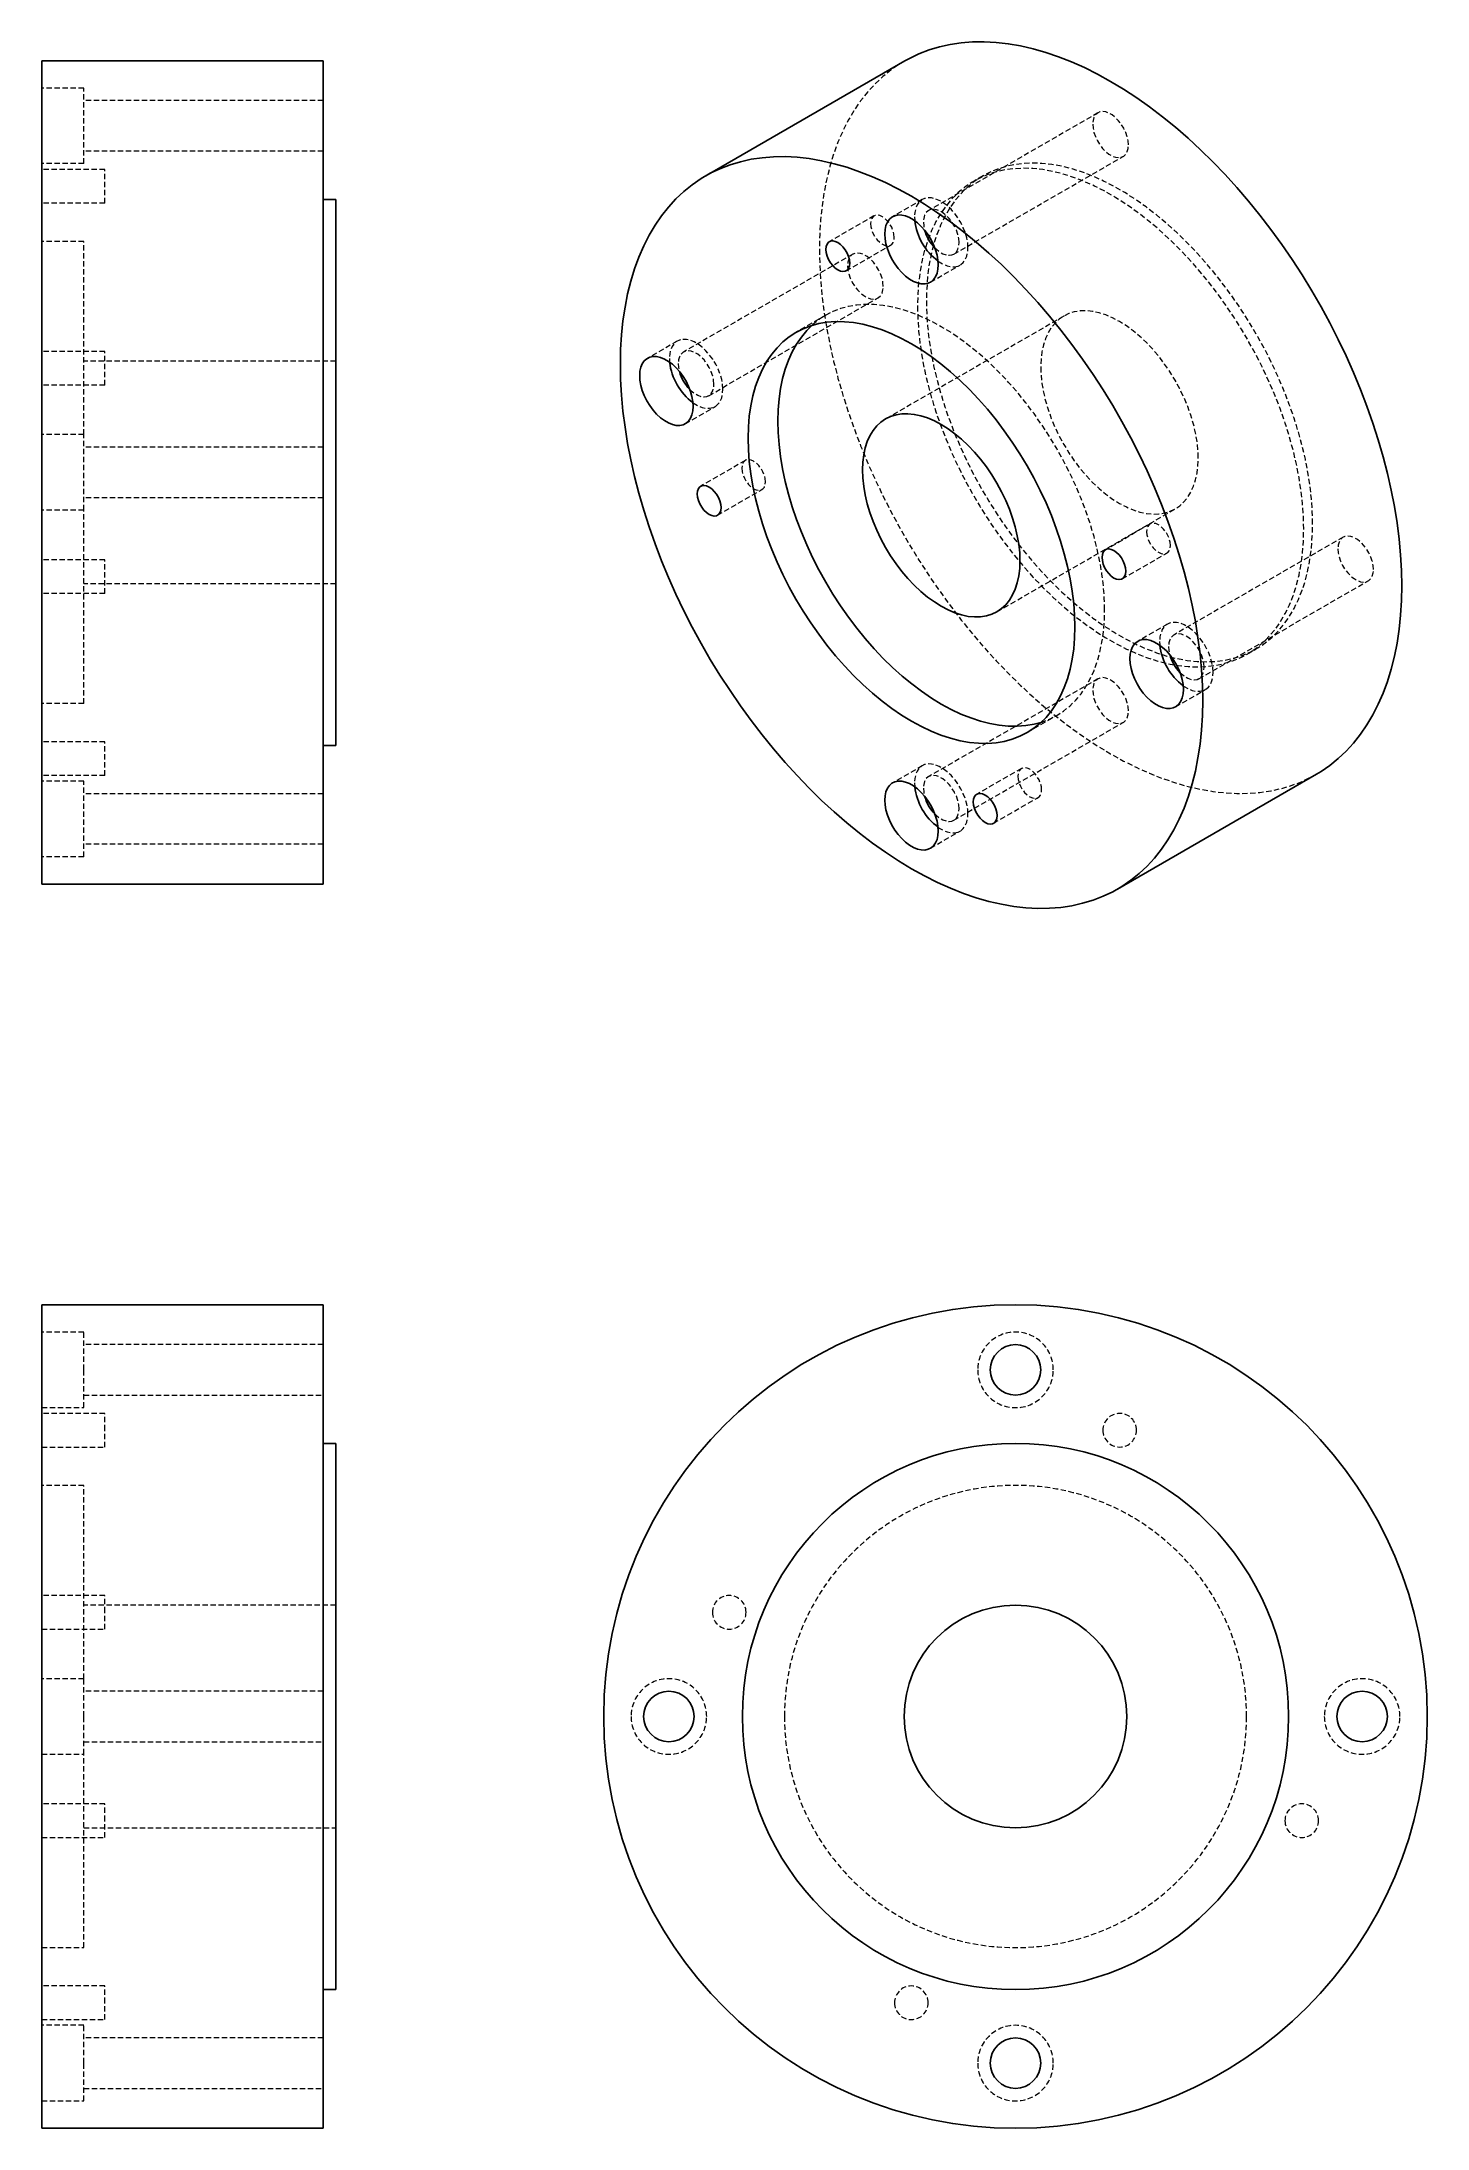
# Model space of a CAD drawing. Header units: millimetres. Extents: x 256 to 585, y 33 to 529.
import ezdxf

# ---------------------------------------------------------------- set-up
doc = ezdxf.new("R2010")
doc.units = ezdxf.units.MM
doc.linetypes.add('HIDDEN', pattern=[1.905, 1.27, -0.635])

msp = doc.modelspace()

# ---------------------------------------------------------------- linework, layer by layer
at = {"color": 7, "linetype": 'Continuous', "lineweight": 25}
for p, q in [((255.62, 328.88), (255.62, 524.88)), ((322.62, 524.88), (255.62, 524.88)), ((322.62, 328.88), (322.62, 524.88)), ((461.01, 524.82), (413.64, 497.47)), ((325.62, 491.88), (322.62, 491.88)), ((325.62, 361.88), (325.62, 491.88)), ((325.62, 361.88), (322.62, 361.88)), ((511.63, 327.72), (559, 355.07)), ((322.62, 328.88), (255.62, 328.88)), ((322.62, 228.81), (255.62, 228.81)), ((255.62, 130.81), (255.62, 228.81)), ((322.62, 130.81), (322.62, 228.81)), ((325.62, 195.81), (322.62, 195.81)), ((325.62, 130.81), (325.62, 195.81)), ((255.62, 32.81), (255.62, 130.81)), ((322.62, 32.81), (322.62, 130.81)), ((325.62, 65.81), (325.62, 130.81)), ((322.62, 65.81), (325.62, 65.81)), ((255.62, 32.81), (322.62, 32.81))]:
    msp.add_line(p, q, dxfattribs=at)
at = {"color": 7, "linetype": 'HIDDEN', "lineweight": 18}
for p, q in [((265.62, 518.38), (255.62, 518.38)), ((265.62, 500.38), (265.62, 518.38)), ((322.62, 515.38), (265.62, 515.38)), ((507.01, 512.5), (466.7, 489.24)), ((322.62, 503.38), (265.62, 503.38)), ((472.7, 478.84), (513.01, 502.11)), ((265.62, 500.38), (255.62, 500.38)), ((270.62, 499.01), (255.62, 499.01)), ((270.62, 491.01), (270.62, 499.01)), ((479.63, 497.46), (477.51, 496.24)), ((465.2, 491.83), (458.13, 487.75)), ((270.62, 491.01), (255.62, 491.01)), ((453.7, 487.93), (443.1, 481.81)), ((463.34, 487.71), (463.38, 486.82)), ((265.62, 481.88), (255.62, 481.88)), ((265.62, 435.88), (265.62, 481.88)), ((448.67, 478.82), (408.37, 455.55)), ((447.1, 474.88), (457.7, 481)), ((467.13, 472.16), (474.2, 476.25)), ((414.37, 445.16), (454.67, 468.42)), ((442.2, 464.31), (435.13, 460.23)), ((498.88, 464.12), (456.45, 439.63)), ((406.87, 458.15), (399.8, 454.06)), ((270.62, 455.68), (255.62, 455.68)), ((325.62, 453.38), (265.62, 453.38)), ((270.62, 447.68), (270.62, 455.68)), ((405, 454.03), (405.05, 453.13)), ((270.62, 447.68), (255.62, 447.68)), ((408.79, 438.48), (415.87, 442.56)), ((265.62, 435.88), (255.62, 435.88)), ((265.62, 417.88), (265.62, 435.88)), ((322.62, 432.88), (265.62, 432.88)), ((423.06, 429.74), (412.46, 423.62)), ((416.46, 416.69), (427.06, 422.81)), ((265.62, 417.88), (255.62, 417.88)), ((322.62, 420.88), (265.62, 420.88)), ((265.62, 371.88), (265.62, 417.88)), ((482.95, 393.72), (525.38, 418.22)), ((519.41, 414.62), (508.8, 408.49)), ((512.8, 401.57), (523.41, 407.69)), ((565.34, 411.46), (525.04, 388.19)), ((270.62, 406.08), (255.62, 406.08)), ((270.62, 398.08), (270.62, 406.08)), ((270.62, 398.08), (255.62, 398.08)), ((325.62, 400.38), (265.62, 400.38)), ((531.04, 377.8), (571.34, 401.07)), ((523.54, 390.79), (516.47, 386.71)), ((521.67, 386.67), (521.72, 385.78)), ((542.5, 383.65), (544.63, 384.87)), ((507.01, 377.77), (466.7, 354.51)), ((525.47, 371.12), (532.54, 375.2)), ((265.62, 371.88), (255.62, 371.88)), ((490.13, 364.96), (497.2, 369.04)), ((270.62, 362.75), (255.62, 362.75)), ((270.62, 354.75), (270.62, 362.75)), ((472.7, 344.11), (513.01, 367.38)), ((270.62, 354.75), (255.62, 354.75)), ((265.62, 353.38), (255.62, 353.38)), ((265.62, 335.38), (265.62, 353.38)), ((465.2, 357.1), (458.13, 353.02)), ((463.34, 352.98), (463.38, 352.09)), ((488.77, 356.43), (478.17, 350.31)), ((322.62, 350.38), (265.62, 350.38)), ((482.16, 343.38), (492.77, 349.5)), ((322.62, 338.38), (265.62, 338.38)), ((467.13, 337.43), (474.2, 341.52)), ((265.62, 335.38), (255.62, 335.38)), ((265.62, 222.31), (255.62, 222.31)), ((265.62, 213.31), (265.62, 222.31)), ((322.62, 219.31), (265.62, 219.31)), ((265.62, 204.31), (265.62, 213.31)), ((255.62, 204.31), (265.62, 204.31)), ((265.62, 207.31), (322.62, 207.31)), ((270.62, 202.94), (255.62, 202.94)), ((270.62, 198.94), (270.62, 202.94)), ((270.62, 194.94), (270.62, 198.94)), ((255.62, 194.94), (270.62, 194.94)), ((265.62, 185.81), (255.62, 185.81)), ((265.62, 139.81), (265.62, 185.81)), ((270.62, 159.6), (255.62, 159.6)), ((270.62, 155.6), (270.62, 159.6)), ((325.62, 157.31), (265.62, 157.31)), ((270.62, 151.6), (270.62, 155.6)), ((255.62, 151.6), (270.62, 151.6)), ((265.62, 139.81), (255.62, 139.81)), ((265.62, 130.81), (265.62, 139.81)), ((322.62, 136.81), (265.62, 136.81)), ((265.62, 121.81), (265.62, 130.81)), ((265.62, 124.81), (322.62, 124.81)), ((255.62, 121.81), (265.62, 121.81)), ((265.62, 75.81), (265.62, 121.81)), ((270.62, 110.01), (255.62, 110.01)), ((270.62, 106.01), (270.62, 110.01)), ((265.62, 104.31), (325.62, 104.31)), ((270.62, 102.01), (270.62, 106.01)), ((255.62, 102.01), (270.62, 102.01)), ((255.62, 75.81), (265.62, 75.81)), ((270.62, 66.68), (255.62, 66.68)), ((270.62, 62.68), (270.62, 66.68)), ((270.62, 58.68), (270.62, 62.68)), ((255.62, 58.68), (270.62, 58.68)), ((265.62, 57.31), (255.62, 57.31)), ((265.62, 48.31), (265.62, 57.31)), ((322.62, 54.31), (265.62, 54.31)), ((265.62, 39.31), (265.62, 48.31)), ((265.62, 42.31), (322.62, 42.31)), ((255.62, 39.31), (265.62, 39.31))]:
    msp.add_line(p, q, dxfattribs=at)
at = {"color": 7, "linetype": 'Continuous', "lineweight": 25, "flags": 128}
for points in [[(579.3, 399.94), (579.23, 403.57), (579.02, 407.27), (578.68, 411.04), (578.19, 414.87), (577.57, 418.75), (576.81, 422.67), (575.91, 426.62), (574.89, 430.61), (573.73, 434.61), (572.44, 438.62), (571.03, 442.63), (569.49, 446.64), (567.84, 450.64), (566.07, 454.61), (564.19, 458.56), (562.19, 462.47), (560.09, 466.33), (557.9, 470.14), (555.6, 473.88), (553.21, 477.56), (550.74, 481.17), (548.18, 484.69), (545.55, 488.12), (542.84, 491.45), (540.07, 494.68), (537.24, 497.8), (534.36, 500.8), (531.42, 503.69), (528.44, 506.44), (525.43, 509.06), (522.38, 511.53), (519.31, 513.87), (516.22, 516.06), (513.12, 518.09), (510.01, 519.96), (506.9, 521.68), (503.8, 523.23), (500.71, 524.61), (497.63, 525.82), (494.59, 526.86), (491.57, 527.72), (488.59, 528.41), (485.66, 528.92), (482.77, 529.25), (479.94, 529.4), (477.17, 529.37), (474.47, 529.15), (471.83, 528.76), (469.28, 528.19), (466.8, 527.45), (464.41, 526.52), (462.12, 525.43), (461.01, 524.82)], [(531.93, 372.59), (531.86, 376.22), (531.65, 379.92), (531.3, 383.69), (530.81, 387.52), (530.19, 391.4), (529.43, 395.32), (528.54, 399.27), (527.51, 403.26), (526.35, 407.26), (525.07, 411.27), (523.65, 415.28), (522.12, 419.29), (520.46, 423.29), (518.69, 427.26), (516.81, 431.21), (514.82, 435.12), (512.72, 438.98), (510.52, 442.79), (508.22, 446.53), (505.84, 450.21), (503.36, 453.82), (500.81, 457.34), (498.17, 460.77), (495.47, 464.1), (492.7, 467.33), (489.87, 470.45), (486.98, 473.45), (484.05, 476.34), (481.07, 479.09), (478.05, 481.71), (475, 484.18), (471.93, 486.52), (468.84, 488.71), (465.74, 490.74), (462.63, 492.61), (459.52, 494.33), (456.42, 495.88), (453.33, 497.26), (450.26, 498.47), (447.21, 499.51), (444.2, 500.37), (441.22, 501.06), (438.28, 501.57), (435.4, 501.9), (432.56, 502.05), (429.79, 502.02), (427.09, 501.8), (424.46, 501.41), (421.9, 500.84), (419.43, 500.1), (417.04, 499.17), (414.74, 498.08), (412.54, 496.81), (410.45, 495.37), (408.45, 493.76), (406.57, 491.99), (404.8, 490.06), (403.14, 487.98), (401.61, 485.74), (400.2, 483.36), (398.91, 480.83), (397.75, 478.16), (396.73, 475.37), (395.83, 472.44), (395.07, 469.4), (394.45, 466.24), (393.96, 462.98), (393.61, 459.61), (393.4, 456.15), (393.33, 452.6)], [(469, 476.28), (468.92, 477.42), (468.71, 478.61), (468.36, 479.84), (467.89, 481.06), (467.3, 482.26), (466.6, 483.41), (465.81, 484.48), (464.96, 485.46), (464.05, 486.3), (463.11, 487.01), (462.16, 487.56), (461.22, 487.94), (460.31, 488.14), (459.45, 488.16), (458.66, 487.99), (457.97, 487.65), (457.37, 487.13), (456.9, 486.46), (456.55, 485.63), (456.34, 484.69), (456.27, 483.63)], [(447.93, 476.71), (447.86, 477.48), (447.65, 478.29), (447.31, 479.1), (446.86, 479.88), (446.32, 480.58), (445.73, 481.16), (445.1, 481.61), (444.47, 481.89), (443.87, 482), (443.33, 481.92), (442.89, 481.66), (442.55, 481.23), (442.34, 480.66), (442.27, 479.98)], [(456.27, 483.63), (456.34, 482.49), (456.55, 481.3), (456.9, 480.08), (457.37, 478.85), (457.97, 477.65), (458.66, 476.5), (459.45, 475.43), (460.31, 474.46), (461.22, 473.61), (462.16, 472.9), (463.11, 472.35), (464.05, 471.98), (464.96, 471.77), (465.81, 471.76), (466.6, 471.92), (467.3, 472.27), (467.89, 472.78), (468.36, 473.46), (468.71, 474.28), (468.92, 475.23), (469, 476.28)], [(442.27, 479.98), (442.34, 479.21), (442.55, 478.4), (442.89, 477.58), (443.33, 476.81), (443.87, 476.11), (444.47, 475.52), (445.1, 475.08), (445.73, 474.8), (446.32, 474.69), (446.86, 474.77), (447.31, 475.03), (447.65, 475.46), (447.86, 476.03), (447.93, 476.71)], [(501.52, 390.14), (501.45, 392.89), (501.24, 395.72), (500.89, 398.6), (500.39, 401.54), (499.76, 404.52), (498.99, 407.53), (498.1, 410.55), (497.07, 413.58), (495.91, 416.61), (494.64, 419.63), (493.25, 422.62), (491.74, 425.57), (490.13, 428.47), (488.42, 431.32), (486.62, 434.1), (484.72, 436.8), (482.75, 439.41), (480.7, 441.92), (478.59, 444.33), (476.42, 446.62), (474.2, 448.79), (471.94, 450.82), (469.64, 452.72), (467.32, 454.47), (464.98, 456.07), (462.63, 457.5), (460.28, 458.78), (457.94, 459.88), (455.62, 460.81), (453.32, 461.57), (451.06, 462.15), (448.84, 462.55), (446.67, 462.76), (444.56, 462.79), (442.51, 462.64), (440.54, 462.31), (438.65, 461.79), (436.84, 461.1), (435.13, 460.22), (433.52, 459.18), (432.02, 457.96), (430.62, 456.58), (429.35, 455.04), (428.2, 453.34), (427.17, 451.5), (426.27, 449.51), (425.5, 447.39), (424.87, 445.14), (424.38, 442.77), (424.02, 440.29), (423.81, 437.71), (423.74, 435.04)], [(438.9, 461.87), (437.7, 460.66), (436.42, 459.12), (435.27, 457.43), (434.24, 455.58), (433.34, 453.59), (432.57, 451.47), (431.94, 449.22), (431.45, 446.85), (431.1, 444.38), (430.88, 441.8), (430.81, 439.13)], [(393.33, 452.6), (393.4, 448.97), (393.61, 445.26), (393.96, 441.49), (394.45, 437.67), (395.07, 433.79), (395.83, 429.87), (396.73, 425.91), (397.75, 421.93), (398.91, 417.93), (400.2, 413.92), (401.61, 409.9), (403.14, 405.89), (404.8, 401.9), (406.57, 397.92), (408.45, 393.98), (410.45, 390.07), (412.54, 386.21), (414.74, 382.4), (417.04, 378.65), (419.43, 374.97), (421.9, 371.37), (424.46, 367.85), (427.09, 364.42), (429.79, 361.08), (432.56, 357.85), (435.4, 354.73), (438.28, 351.73), (441.22, 348.85), (444.2, 346.1), (447.21, 343.48), (450.26, 341), (453.33, 338.67), (456.42, 336.48), (459.52, 334.45), (462.63, 332.57), (465.74, 330.86), (468.84, 329.31), (471.93, 327.93), (475, 326.71), (478.05, 325.68), (481.07, 324.81), (484.05, 324.13), (486.98, 323.62), (489.87, 323.29), (492.7, 323.14), (495.47, 323.17), (498.17, 323.38), (500.81, 323.77), (503.36, 324.34), (505.84, 325.09), (508.22, 326.01), (510.52, 327.11), (512.72, 328.38), (514.82, 329.82), (516.81, 331.42), (518.69, 333.19), (520.46, 335.12), (522.12, 337.21), (523.65, 339.45), (525.07, 341.83), (526.35, 344.36), (527.51, 347.02), (528.54, 349.82), (529.43, 352.74), (530.19, 355.79), (530.81, 358.94), (531.3, 362.21), (531.65, 365.58), (531.86, 369.04), (531.93, 372.59)], [(410.66, 442.6), (410.59, 443.73), (410.38, 444.93), (410.03, 446.15), (409.55, 447.37), (408.96, 448.58), (408.26, 449.72), (407.48, 450.8), (406.62, 451.77), (405.71, 452.62), (404.77, 453.32), (403.82, 453.87), (402.88, 454.25), (401.97, 454.45), (401.11, 454.47), (400.33, 454.31), (399.63, 453.96), (399.04, 453.44), (398.56, 452.77), (398.21, 451.95), (398, 451), (397.93, 449.94)], [(397.93, 449.94), (398, 448.81), (398.21, 447.61), (398.56, 446.39), (399.04, 445.17), (399.63, 443.96), (400.33, 442.81), (401.11, 441.74), (401.97, 440.77), (402.88, 439.92), (403.82, 439.22), (404.77, 438.67), (405.71, 438.29), (406.62, 438.09), (407.48, 438.07), (408.26, 438.23), (408.96, 438.58), (409.55, 439.09), (410.03, 439.77), (410.38, 440.59), (410.59, 441.54), (410.66, 442.6)], [(430.81, 439.13), (430.88, 436.37), (431.1, 433.55), (431.45, 430.66), (431.94, 427.73), (432.57, 424.75), (433.34, 421.74), (434.24, 418.72), (435.27, 415.68), (436.42, 412.65), (437.7, 409.64), (439.09, 406.65), (440.59, 403.7), (442.2, 400.79), (443.91, 397.95), (445.72, 395.17), (447.61, 392.47), (449.58, 389.86), (451.63, 387.34), (453.74, 384.94), (455.91, 382.64), (458.13, 380.48), (460.4, 378.44), (462.69, 376.55), (465.01, 374.8), (467.35, 373.2), (469.7, 371.77), (472.05, 370.49), (474.39, 369.39), (476.71, 368.45), (479.01, 367.7), (481.27, 367.12), (483.49, 366.72), (485.66, 366.51), (487.78, 366.48), (489.82, 366.63), (491.79, 366.96), (493.44, 367.4)], [(488.44, 405.86), (488.37, 407.78), (488.16, 409.78), (487.8, 411.83), (487.31, 413.91), (486.69, 416.02), (485.93, 418.13), (485.05, 420.23), (484.06, 422.3), (482.95, 424.33), (481.75, 426.3), (480.45, 428.2), (479.07, 430.01), (477.62, 431.71), (476.11, 433.31), (474.55, 434.78), (472.96, 436.11), (471.34, 437.29), (469.7, 438.31), (468.07, 439.17), (466.45, 439.86), (464.85, 440.38), (463.29, 440.71), (461.78, 440.86), (460.33, 440.82), (458.95, 440.6), (457.66, 440.2), (456.45, 439.62), (455.35, 438.87), (454.35, 437.95), (453.47, 436.86), (452.72, 435.62), (452.09, 434.24), (451.6, 432.72), (451.25, 431.09), (451.04, 429.34), (450.96, 427.49)], [(423.74, 435.04), (423.81, 432.29), (424.02, 429.47), (424.38, 426.58), (424.87, 423.64), (425.5, 420.67), (426.27, 417.66), (427.17, 414.63), (428.2, 411.6), (429.35, 408.57), (430.62, 405.56), (432.02, 402.57), (433.52, 399.62), (435.13, 396.71), (436.84, 393.87), (438.65, 391.09), (440.54, 388.39), (442.51, 385.77), (444.56, 383.26), (446.67, 380.85), (448.84, 378.56), (451.06, 376.4), (453.32, 374.36), (455.62, 372.47), (457.94, 370.72), (460.28, 369.12), (462.63, 367.68), (464.98, 366.41), (467.32, 365.3), (469.64, 364.37), (471.94, 363.62), (474.2, 363.04), (476.42, 362.64), (478.59, 362.43), (480.7, 362.39), (482.75, 362.55), (484.72, 362.88), (486.62, 363.39), (488.42, 364.09), (490.13, 364.96), (491.74, 366.01), (493.25, 367.22), (494.64, 368.6), (495.91, 370.15), (497.07, 371.84), (498.1, 373.69), (498.99, 375.68), (499.76, 377.8), (500.39, 380.05), (500.89, 382.41), (501.24, 384.89), (501.45, 387.47), (501.52, 390.14)], [(450.96, 427.49), (451.04, 425.57), (451.25, 423.57), (451.6, 421.52), (452.09, 419.44), (452.72, 417.33), (453.47, 415.22), (454.35, 413.12), (455.35, 411.05), (456.45, 409.02), (457.66, 407.05), (458.95, 405.15), (460.33, 403.34), (461.78, 401.64), (463.29, 400.04), (464.85, 398.57), (466.45, 397.24), (468.07, 396.06), (469.7, 395.04), (471.34, 394.18), (472.96, 393.49), (474.55, 392.97), (476.11, 392.64), (477.62, 392.49), (479.07, 392.53), (480.45, 392.75), (481.75, 393.15), (482.95, 393.73), (484.06, 394.48), (485.05, 395.4), (485.93, 396.49), (486.69, 397.73), (487.31, 399.11), (487.8, 400.63), (488.16, 402.26), (488.37, 404.01), (488.44, 405.86)], [(417.29, 418.52), (417.22, 419.29), (417.01, 420.1), (416.67, 420.92), (416.22, 421.69), (415.68, 422.39), (415.09, 422.98), (414.46, 423.42), (413.83, 423.7), (413.23, 423.81), (412.69, 423.73), (412.25, 423.47), (411.91, 423.04), (411.7, 422.47), (411.63, 421.79)], [(411.63, 421.79), (411.7, 421.02), (411.91, 420.21), (412.25, 419.4), (412.69, 418.62), (413.23, 417.92), (413.83, 417.33), (414.46, 416.89), (415.09, 416.61), (415.68, 416.5), (416.22, 416.58), (416.67, 416.84), (417.01, 417.27), (417.22, 417.84), (417.29, 418.52)], [(513.63, 403.4), (513.56, 404.17), (513.35, 404.98), (513.02, 405.79), (512.57, 406.57), (512.03, 407.26), (511.43, 407.85), (510.8, 408.3), (510.18, 408.58), (509.58, 408.68), (509.04, 408.6), (508.59, 408.34), (508.26, 407.92), (508.05, 407.35), (507.98, 406.66)], [(507.98, 406.66), (508.05, 405.9), (508.26, 405.08), (508.59, 404.27), (509.04, 403.49), (509.58, 402.8), (510.18, 402.21), (510.8, 401.76), (511.43, 401.48), (512.03, 401.38), (512.57, 401.46), (513.02, 401.72), (513.35, 402.14), (513.56, 402.71), (513.63, 403.4)], [(559, 355.07), (560.09, 355.73), (562.19, 357.17), (564.19, 358.77), (566.07, 360.54), (567.84, 362.47), (569.49, 364.56), (571.03, 366.8), (572.44, 369.18), (573.73, 371.71), (574.89, 374.37), (575.91, 377.17), (576.81, 380.09), (577.57, 383.14), (578.19, 386.29), (578.68, 389.56), (579.02, 392.93), (579.23, 396.39), (579.3, 399.94)], [(527.33, 375.24), (527.26, 376.38), (527.05, 377.57), (526.7, 378.79), (526.23, 380.02), (525.63, 381.22), (524.94, 382.37), (524.15, 383.44), (523.29, 384.41), (522.38, 385.26), (521.44, 385.97), (520.49, 386.52), (519.55, 386.9), (518.64, 387.1), (517.79, 387.12), (517, 386.95), (516.3, 386.61), (515.71, 386.09), (515.23, 385.41), (514.89, 384.59), (514.67, 383.64), (514.6, 382.59)], [(514.6, 382.59), (514.67, 381.45), (514.89, 380.26), (515.23, 379.04), (515.71, 377.81), (516.3, 376.61), (517, 375.46), (517.79, 374.39), (518.64, 373.42), (519.55, 372.57), (520.49, 371.86), (521.44, 371.31), (522.38, 370.93), (523.29, 370.73), (524.15, 370.71), (524.94, 370.88), (525.63, 371.22), (526.23, 371.74), (526.7, 372.42), (527.05, 373.24), (527.26, 374.19), (527.33, 375.24)], [(469, 341.55), (468.92, 342.69), (468.71, 343.88), (468.36, 345.11), (467.89, 346.33), (467.3, 347.53), (466.6, 348.68), (465.81, 349.76), (464.96, 350.73), (464.05, 351.58), (463.11, 352.28), (462.16, 352.83), (461.22, 353.21), (460.31, 353.41), (459.45, 353.43), (458.66, 353.26), (457.97, 352.92), (457.37, 352.4), (456.9, 351.73), (456.55, 350.9), (456.34, 349.96), (456.27, 348.9)], [(456.27, 348.9), (456.34, 347.77), (456.55, 346.57), (456.9, 345.35), (457.37, 344.12), (457.97, 342.92), (458.66, 341.77), (459.45, 340.7), (460.31, 339.73), (461.22, 338.88), (462.16, 338.17), (463.11, 337.63), (464.05, 337.25), (464.96, 337.05), (465.81, 337.03), (466.6, 337.19), (467.3, 337.54), (467.89, 338.05), (468.36, 338.73), (468.71, 339.55), (468.92, 340.5), (469, 341.55)], [(482.99, 345.21), (482.92, 345.98), (482.71, 346.79), (482.38, 347.6), (481.93, 348.38), (481.39, 349.08), (480.79, 349.66), (480.17, 350.11), (479.54, 350.39), (478.94, 350.49), (478.4, 350.41), (477.95, 350.15), (477.62, 349.73), (477.41, 349.16), (477.34, 348.47)], [(477.34, 348.47), (477.41, 347.71), (477.62, 346.9), (477.95, 346.08), (478.4, 345.31), (478.94, 344.61), (479.54, 344.02), (480.17, 343.58), (480.79, 343.29), (481.39, 343.19), (481.93, 343.27), (482.38, 343.53), (482.71, 343.95), (482.92, 344.52), (482.99, 345.21)]]:
    msp.add_lwpolyline(points, dxfattribs=at)
at = {"color": 7, "linetype": 'HIDDEN', "lineweight": 18, "flags": 128}
for points in [[(461.01, 524.82), (459.92, 524.16), (457.82, 522.72), (455.83, 521.11), (453.95, 519.34), (452.17, 517.41), (450.52, 515.33), (448.99, 513.09), (447.57, 510.7), (446.29, 508.18), (445.13, 505.51), (444.1, 502.72), (443.21, 499.79), (442.45, 496.75), (441.82, 493.59), (441.34, 490.33), (440.99, 486.96), (440.78, 483.5), (440.71, 479.95)], [(514.25, 504.86), (514.18, 505.8), (513.96, 506.79), (513.61, 507.8), (513.14, 508.8), (512.56, 509.74), (511.9, 510.6), (511.17, 511.35), (510.4, 511.96), (509.62, 512.41), (508.85, 512.69), (508.12, 512.78), (507.45, 512.69), (506.87, 512.42), (506.4, 511.97), (506.05, 511.36), (505.84, 510.61), (505.76, 509.76)], [(505.76, 509.76), (505.84, 508.81), (506.05, 507.82), (506.4, 506.81), (506.87, 505.82), (507.45, 504.87), (508.12, 504.01), (508.85, 503.27), (509.62, 502.65), (510.4, 502.2), (511.17, 501.92), (511.9, 501.83), (512.56, 501.92), (513.14, 502.2), (513.61, 502.65), (513.96, 503.25), (514.18, 504), (514.25, 504.86)], [(555.97, 413.41), (555.9, 416.37), (555.69, 419.41), (555.34, 422.51), (554.86, 425.66), (554.24, 428.85), (553.48, 432.08), (552.59, 435.33), (551.57, 438.6), (550.43, 441.87), (549.16, 445.13), (547.78, 448.38), (546.28, 451.6), (544.67, 454.79), (542.95, 457.93), (541.14, 461.02), (539.23, 464.04), (537.23, 466.99), (535.15, 469.86), (532.99, 472.64), (530.76, 475.32), (528.47, 477.89), (526.12, 480.34), (523.73, 482.68), (521.29, 484.88), (518.82, 486.95), (516.32, 488.87), (513.8, 490.65), (511.27, 492.27), (508.74, 493.73), (506.21, 495.03), (503.69, 496.16), (501.2, 497.12), (498.72, 497.91), (496.29, 498.52), (493.89, 498.95), (491.54, 499.21), (489.25, 499.28), (487.03, 499.17), (484.87, 498.89), (482.79, 498.42), (480.79, 497.78), (478.88, 496.96), (477.06, 495.97), (475.35, 494.81), (473.74, 493.48), (472.24, 491.99), (470.85, 490.34), (469.59, 488.54), (468.44, 486.59), (467.42, 484.5), (466.54, 482.27), (465.78, 479.92), (465.16, 477.44), (464.67, 474.85), (464.32, 472.15), (464.12, 469.36), (464.05, 466.48)], [(558.09, 414.63), (558.02, 417.6), (557.81, 420.63), (557.46, 423.73), (556.98, 426.88), (556.36, 430.08), (555.6, 433.3), (554.71, 436.56), (553.69, 439.82), (552.55, 443.09), (551.28, 446.36), (549.9, 449.61), (548.4, 452.83), (546.79, 456.02), (545.07, 459.16), (543.26, 462.25), (541.35, 465.27), (539.35, 468.22), (537.27, 471.09), (535.11, 473.86), (532.88, 476.54), (530.59, 479.11), (528.24, 481.57), (525.85, 483.9), (523.41, 486.1), (520.94, 488.17), (518.44, 490.09), (515.92, 491.87), (513.4, 493.49), (510.86, 494.95), (508.33, 496.25), (505.82, 497.38), (503.32, 498.34), (500.85, 499.13), (498.41, 499.74), (496.01, 500.18), (493.67, 500.43), (491.38, 500.5), (489.15, 500.4), (486.99, 500.11), (484.91, 499.65), (482.91, 499), (481, 498.19), (479.18, 497.19), (477.47, 496.03), (475.86, 494.71), (474.36, 493.21), (472.97, 491.57), (471.71, 489.76), (470.56, 487.81), (469.55, 485.72), (468.66, 483.5), (467.9, 481.14), (467.28, 478.66), (466.79, 476.07), (466.45, 473.38), (466.24, 470.58), (466.17, 467.7)], [(476.07, 480.37), (476, 481.5), (475.78, 482.7), (475.44, 483.92), (474.96, 485.14), (474.37, 486.34), (473.67, 487.49), (472.88, 488.57), (472.03, 489.54), (471.12, 490.39), (470.18, 491.09), (469.23, 491.64), (468.29, 492.02), (467.38, 492.22), (466.52, 492.24), (465.73, 492.08), (465.04, 491.73), (464.44, 491.21), (463.97, 490.54), (463.62, 489.72), (463.41, 488.77), (463.34, 487.71)], [(458.53, 482.83), (458.46, 483.6), (458.25, 484.41), (457.92, 485.23), (457.47, 486), (456.93, 486.7), (456.33, 487.29), (455.7, 487.73), (455.07, 488.01), (454.48, 488.12), (453.94, 488.04), (453.49, 487.78), (453.16, 487.36), (452.95, 486.79), (452.88, 486.1)], [(473.94, 481.59), (473.87, 482.53), (473.66, 483.53), (473.31, 484.54), (472.84, 485.53), (472.26, 486.47), (471.59, 487.33), (470.86, 488.08), (470.09, 488.69), (469.31, 489.14), (468.54, 489.42), (467.81, 489.52), (467.15, 489.43), (466.57, 489.15), (466.1, 488.7), (465.75, 488.09), (465.53, 487.35), (465.46, 486.49)], [(452.88, 486.1), (452.95, 485.33), (453.16, 484.52), (453.49, 483.71), (453.94, 482.93), (454.48, 482.23), (455.07, 481.65), (455.7, 481.2), (456.33, 480.92), (456.93, 480.82), (457.47, 480.9), (457.92, 481.15), (458.25, 481.58), (458.46, 482.15), (458.53, 482.83)], [(465.46, 486.49), (465.53, 485.55), (465.74, 484.58)], [(440.71, 479.95), (440.78, 476.32), (440.99, 472.61), (441.34, 468.84), (441.82, 465.02), (442.45, 461.14), (443.21, 457.22), (444.1, 453.26), (445.13, 449.28), (446.29, 445.28), (447.57, 441.27), (448.99, 437.25), (450.52, 433.24), (452.17, 429.25), (453.95, 425.27), (455.83, 421.33), (457.82, 417.42), (459.92, 413.56), (462.12, 409.75), (464.41, 406), (466.8, 402.32), (469.28, 398.72), (471.83, 395.2), (474.47, 391.77), (477.17, 388.43), (479.94, 385.2), (482.77, 382.08), (485.66, 379.08), (488.59, 376.2), (491.57, 373.45), (494.59, 370.83), (497.63, 368.35), (500.71, 366.02), (503.8, 363.83), (506.9, 361.8), (510.01, 359.92), (513.12, 358.21), (516.22, 356.66), (519.31, 355.28), (522.38, 354.06), (525.43, 353.03), (528.44, 352.16), (531.42, 351.48), (534.36, 350.97), (537.24, 350.64), (540.07, 350.49), (542.84, 350.52), (545.55, 350.73), (548.18, 351.12), (550.74, 351.69), (553.21, 352.44), (555.6, 353.36), (557.9, 354.46), (559, 355.07)], [(455.91, 471.17), (455.84, 472.11), (455.63, 473.11), (455.28, 474.12), (454.81, 475.11), (454.23, 476.05), (453.56, 476.91), (452.83, 477.66), (452.06, 478.27), (451.28, 478.72), (450.51, 479), (449.78, 479.1), (449.11, 479.01), (448.54, 478.73), (448.06, 478.28), (447.71, 477.67), (447.5, 476.93), (447.43, 476.07)], [(468.18, 480.34), (468.54, 480), (469.31, 479.39), (470.09, 478.94), (470.86, 478.66), (471.59, 478.56), (472.26, 478.65), (472.84, 478.93), (473.31, 479.38), (473.66, 479.99), (473.87, 480.73), (473.94, 481.59)], [(468.95, 477.18), (469.23, 476.99), (470.18, 476.44), (471.12, 476.06), (472.03, 475.86), (472.88, 475.84), (473.67, 476), (474.37, 476.35), (474.96, 476.86), (475.44, 477.54), (475.78, 478.36), (476, 479.31), (476.07, 480.37)], [(447.43, 476.07), (447.5, 475.13), (447.71, 474.13), (448.06, 473.12), (448.54, 472.13), (449.11, 471.19), (449.78, 470.33), (450.51, 469.58), (451.28, 468.97), (452.06, 468.52), (452.83, 468.24), (453.56, 468.14), (454.23, 468.23), (454.81, 468.51), (455.28, 468.96), (455.63, 469.57), (455.84, 470.31), (455.91, 471.17)], [(508.59, 394.22), (508.52, 396.98), (508.31, 399.8), (507.96, 402.69), (507.46, 405.62), (506.83, 408.6), (506.07, 411.61), (505.17, 414.63), (504.14, 417.67), (502.98, 420.7), (501.71, 423.71), (500.32, 426.7), (498.81, 429.65), (497.2, 432.56), (495.49, 435.4), (493.69, 438.18), (491.79, 440.88), (489.82, 443.49), (487.78, 446.01), (485.66, 448.41), (483.49, 450.7), (481.27, 452.87), (479.01, 454.91), (476.71, 456.8), (474.39, 458.55), (472.05, 460.15), (469.7, 461.58), (467.35, 462.86), (465.01, 463.96), (462.69, 464.9), (460.4, 465.65), (458.13, 466.23), (455.91, 466.63), (453.74, 466.84), (451.63, 466.87), (449.58, 466.72), (447.61, 466.39), (445.72, 465.87), (443.91, 465.18), (442.2, 464.31), (440.59, 463.26), (439.09, 462.04), (438.9, 461.87)], [(466.17, 467.7), (466.24, 464.74), (466.45, 461.7), (466.79, 458.6), (467.28, 455.45), (467.9, 452.26), (468.66, 449.03), (469.55, 445.78), (470.56, 442.51), (471.71, 439.24), (472.97, 435.98), (474.36, 432.73), (475.86, 429.51), (477.47, 426.32), (479.18, 423.18), (481, 420.09), (482.91, 417.07), (484.91, 414.11), (486.99, 411.25), (489.15, 408.47), (491.38, 405.79), (493.67, 403.22), (496.01, 400.77), (498.41, 398.43), (500.85, 396.23), (503.32, 394.16), (505.82, 392.24), (508.33, 390.46), (510.86, 388.84), (513.4, 387.38), (515.92, 386.08), (518.44, 384.95), (520.94, 383.99), (523.41, 383.2), (525.85, 382.59), (528.24, 382.16), (530.59, 381.9), (532.88, 381.83), (535.11, 381.94), (537.27, 382.22), (539.35, 382.69), (541.35, 383.33), (543.26, 384.15), (545.07, 385.14), (546.79, 386.3), (548.4, 387.63), (549.9, 389.12), (551.28, 390.77), (552.55, 392.57), (553.69, 394.52), (554.71, 396.61), (555.6, 398.84), (556.36, 401.19), (556.98, 403.67), (557.46, 406.26), (557.81, 408.96), (558.02, 411.75), (558.09, 414.63)], [(464.05, 466.48), (464.12, 463.51), (464.32, 460.48), (464.67, 457.38), (465.16, 454.23), (465.78, 451.03), (466.54, 447.8), (467.42, 444.55), (468.44, 441.29), (469.59, 438.02), (470.85, 434.75), (472.24, 431.5), (473.74, 428.28), (475.35, 425.09), (477.06, 421.95), (478.88, 418.86), (480.79, 415.84), (482.79, 412.89), (484.87, 410.02), (487.03, 407.24), (489.25, 404.57), (491.54, 402), (493.89, 399.54), (496.29, 397.21), (498.72, 395), (501.2, 392.94), (503.69, 391.01), (506.21, 389.24), (508.74, 387.62), (511.27, 386.16), (513.8, 384.86), (516.32, 383.73), (518.82, 382.77), (521.29, 381.98), (523.73, 381.37), (526.12, 380.93), (528.47, 380.68), (530.76, 380.61), (532.99, 380.71), (535.15, 381), (537.23, 381.46), (539.23, 382.11), (541.14, 382.92), (542.95, 383.91), (544.67, 385.08), (546.28, 386.4), (547.78, 387.9), (549.16, 389.54), (550.43, 391.35), (551.57, 393.3), (552.59, 395.39), (553.48, 397.61), (554.24, 399.97), (554.86, 402.44), (555.34, 405.04), (555.69, 407.73), (555.9, 410.53), (555.97, 413.41)], [(530.87, 430.35), (530.8, 432.28), (530.58, 434.27), (530.23, 436.32), (529.74, 438.4), (529.11, 440.51), (528.36, 442.62), (527.48, 444.72), (526.48, 446.79), (525.38, 448.82), (524.17, 450.79), (522.88, 452.69), (521.5, 454.5), (520.05, 456.21), (518.54, 457.8), (516.98, 459.27), (515.38, 460.6), (513.76, 461.78), (512.13, 462.81), (510.5, 463.67), (508.87, 464.36), (507.28, 464.87), (505.72, 465.2), (504.21, 465.35), (502.76, 465.32), (501.38, 465.1), (500.08, 464.7), (498.88, 464.12), (497.77, 463.36), (496.78, 462.44), (495.9, 461.35), (495.15, 460.12), (494.52, 458.73), (494.03, 457.22), (493.68, 455.58), (493.46, 453.83), (493.39, 451.98)], [(417.73, 446.68), (417.66, 447.81), (417.45, 449.01), (417.1, 450.23), (416.62, 451.46), (416.03, 452.66), (415.33, 453.81), (414.55, 454.88), (413.69, 455.85), (412.78, 456.7), (411.84, 457.41), (410.89, 457.95), (409.95, 458.33), (409.04, 458.53), (408.18, 458.55), (407.4, 458.39), (406.7, 458.04), (406.11, 457.53), (405.63, 456.85), (405.28, 456.03), (405.07, 455.08), (405, 454.03)], [(415.61, 447.9), (415.54, 448.84), (415.32, 449.84), (414.97, 450.85), (414.5, 451.84), (413.92, 452.79), (413.26, 453.65), (412.53, 454.39), (411.76, 455), (410.97, 455.46), (410.2, 455.73), (409.47, 455.83), (408.81, 455.74), (408.23, 455.46), (407.76, 455.01), (407.41, 454.41), (407.2, 453.66), (407.12, 452.8)], [(407.12, 452.8), (407.2, 451.86), (407.4, 450.89)], [(493.39, 451.98), (493.46, 450.06), (493.68, 448.06), (494.03, 446.02), (494.52, 443.93), (495.15, 441.83), (495.9, 439.72), (496.78, 437.62), (497.77, 435.54), (498.88, 433.52), (500.08, 431.54), (501.38, 429.65), (502.76, 427.84), (504.21, 426.13), (505.72, 424.53), (507.28, 423.07), (508.87, 421.74), (510.5, 420.55), (512.13, 419.53), (513.76, 418.67), (515.38, 417.98), (516.98, 417.47), (518.54, 417.13), (520.05, 416.98), (521.5, 417.02), (522.88, 417.24), (524.17, 417.64), (525.38, 418.22), (526.48, 418.97), (527.48, 419.89), (528.36, 420.98), (529.11, 422.22), (529.74, 423.6), (530.23, 425.12), (530.58, 426.76), (530.8, 428.5), (530.87, 430.35)], [(409.85, 446.65), (410.2, 446.31), (410.97, 445.7), (411.76, 445.25), (412.53, 444.97), (413.26, 444.87), (413.92, 444.97), (414.5, 445.24), (414.97, 445.69), (415.32, 446.3), (415.54, 447.04), (415.61, 447.9)], [(410.61, 443.49), (410.89, 443.3), (411.84, 442.75), (412.78, 442.37), (413.69, 442.17), (414.55, 442.15), (415.33, 442.32), (416.03, 442.66), (416.62, 443.18), (417.1, 443.85), (417.45, 444.67), (417.66, 445.62), (417.73, 446.68)], [(427.89, 424.65), (427.82, 425.41), (427.61, 426.22), (427.28, 427.04), (426.83, 427.81), (426.29, 428.51), (425.69, 429.1), (425.06, 429.54), (424.43, 429.83), (423.84, 429.93), (423.3, 429.85), (422.85, 429.59), (422.52, 429.17), (422.31, 428.6), (422.24, 427.91)], [(422.24, 427.91), (422.31, 427.14), (422.52, 426.33), (422.85, 425.52), (423.3, 424.74), (423.84, 424.04), (424.43, 423.46), (425.06, 423.01), (425.69, 422.73), (426.29, 422.63), (426.83, 422.71), (427.28, 422.97), (427.61, 423.39), (427.82, 423.96), (427.89, 424.65)], [(524.24, 409.52), (524.17, 410.29), (523.96, 411.1), (523.62, 411.91), (523.17, 412.69), (522.64, 413.39), (522.04, 413.97), (521.41, 414.42), (520.78, 414.7), (520.18, 414.8), (519.65, 414.72), (519.2, 414.47), (518.86, 414.04), (518.65, 413.47), (518.58, 412.79)], [(518.58, 412.79), (518.65, 412.02), (518.86, 411.21), (519.2, 410.39), (519.65, 409.62), (520.18, 408.92), (520.78, 408.33), (521.41, 407.89), (522.04, 407.61), (522.64, 407.5), (523.17, 407.58), (523.62, 407.84), (523.96, 408.26), (524.17, 408.83), (524.24, 409.52)], [(572.59, 403.82), (572.51, 404.76), (572.3, 405.75), (571.95, 406.76), (571.48, 407.76), (570.9, 408.7), (570.23, 409.56), (569.5, 410.31), (568.74, 410.92), (567.95, 411.37), (567.18, 411.65), (566.45, 411.74), (565.79, 411.65), (565.21, 411.38), (564.74, 410.93), (564.39, 410.32), (564.17, 409.57), (564.1, 408.71)], [(564.1, 408.71), (564.17, 407.77), (564.39, 406.78), (564.74, 405.77), (565.21, 404.78), (565.79, 403.83), (566.45, 402.97), (567.18, 402.22), (567.95, 401.61), (568.74, 401.16), (569.5, 400.88), (570.23, 400.79), (570.9, 400.88), (571.48, 401.16), (571.95, 401.6), (572.3, 402.21), (572.51, 402.96), (572.59, 403.82)], [(493.44, 367.4), (493.69, 367.48), (495.49, 368.17), (497.2, 369.04), (498.81, 370.09), (500.32, 371.3), (501.71, 372.69), (502.98, 374.23), (504.14, 375.92), (505.17, 377.77), (506.07, 379.76), (506.83, 381.88), (507.46, 384.13), (507.96, 386.5), (508.31, 388.97), (508.52, 391.55), (508.59, 394.22)], [(534.4, 379.32), (534.33, 380.46), (534.12, 381.65), (533.77, 382.88), (533.3, 384.1), (532.7, 385.3), (532.01, 386.45), (531.22, 387.53), (530.36, 388.5), (529.45, 389.35), (528.51, 390.05), (527.56, 390.6), (526.62, 390.98), (525.71, 391.18), (524.86, 391.2), (524.07, 391.03), (523.37, 390.69), (522.78, 390.17), (522.3, 389.5), (521.96, 388.67), (521.75, 387.73), (521.67, 386.67)], [(532.28, 380.55), (532.21, 381.49), (531.99, 382.48), (531.65, 383.49), (531.17, 384.49), (530.6, 385.43), (529.93, 386.29), (529.2, 387.04), (528.43, 387.65), (527.65, 388.1), (526.88, 388.38), (526.15, 388.48), (525.48, 388.38), (524.9, 388.11), (524.43, 387.66), (524.08, 387.05), (523.87, 386.31), (523.8, 385.45)], [(523.8, 385.45), (523.87, 384.51), (524.08, 383.53)], [(514.25, 370.13), (514.18, 371.07), (513.96, 372.06), (513.61, 373.07), (513.14, 374.07), (512.56, 375.01), (511.9, 375.87), (511.17, 376.62), (510.4, 377.23), (509.62, 377.68), (508.85, 377.96), (508.12, 378.06), (507.45, 377.96), (506.87, 377.69), (506.4, 377.24), (506.05, 376.63), (505.84, 375.89), (505.76, 375.03)], [(526.52, 379.3), (526.88, 378.96), (527.65, 378.35), (528.43, 377.89), (529.2, 377.62), (529.93, 377.52), (530.6, 377.61), (531.17, 377.89), (531.65, 378.34), (531.99, 378.94), (532.21, 379.69), (532.28, 380.55)], [(527.29, 376.13), (527.56, 375.94), (528.51, 375.4), (529.45, 375.02), (530.36, 374.81), (531.22, 374.8), (532.01, 374.96), (532.7, 375.31), (533.3, 375.82), (533.77, 376.5), (534.12, 377.32), (534.33, 378.27), (534.4, 379.32)], [(505.76, 375.03), (505.84, 374.09), (506.05, 373.09), (506.4, 372.08), (506.87, 371.09), (507.45, 370.14), (508.12, 369.28), (508.85, 368.54), (509.62, 367.93), (510.4, 367.47), (511.17, 367.2), (511.9, 367.1), (512.56, 367.19), (513.14, 367.47), (513.61, 367.92), (513.96, 368.52), (514.18, 369.27), (514.25, 370.13)], [(476.07, 345.64), (476, 346.77), (475.78, 347.97), (475.44, 349.19), (474.96, 350.41), (474.37, 351.62), (473.67, 352.77), (472.88, 353.84), (472.03, 354.81), (471.12, 355.66), (470.18, 356.36), (469.23, 356.91), (468.29, 357.29), (467.38, 357.49), (466.52, 357.51), (465.73, 357.35), (465.04, 357), (464.44, 356.49), (463.97, 355.81), (463.62, 354.99), (463.41, 354.04), (463.34, 352.98)], [(473.94, 346.86), (473.87, 347.8), (473.66, 348.8), (473.31, 349.81), (472.84, 350.8), (472.26, 351.74), (471.59, 352.6), (470.86, 353.35), (470.09, 353.96), (469.31, 354.41), (468.54, 354.69), (467.81, 354.79), (467.15, 354.7), (466.57, 354.42), (466.1, 353.97), (465.75, 353.36), (465.53, 352.62), (465.46, 351.76)], [(493.6, 351.33), (493.53, 352.1), (493.32, 352.91), (492.98, 353.72), (492.54, 354.5), (492, 355.2), (491.4, 355.79), (490.77, 356.23), (490.14, 356.51), (489.54, 356.62), (489.01, 356.54), (488.56, 356.28), (488.22, 355.85), (488.01, 355.28), (487.94, 354.6)], [(487.94, 354.6), (488.01, 353.83), (488.22, 353.02), (488.56, 352.21), (489.01, 351.43), (489.54, 350.73), (490.14, 350.14), (490.77, 349.7), (491.4, 349.42), (492, 349.31), (492.54, 349.39), (492.98, 349.65), (493.32, 350.08), (493.53, 350.65), (493.6, 351.33)], [(465.46, 351.76), (465.53, 350.82), (465.74, 349.85)], [(468.18, 345.61), (468.54, 345.27), (469.31, 344.66), (470.09, 344.21), (470.86, 343.93), (471.59, 343.83), (472.26, 343.92), (472.84, 344.2), (473.31, 344.65), (473.66, 345.26), (473.87, 346), (473.94, 346.86)], [(468.95, 342.45), (469.23, 342.26), (470.18, 341.71), (471.12, 341.33), (472.03, 341.13), (472.88, 341.11), (473.67, 341.27), (474.37, 341.62), (474.96, 342.14), (475.44, 342.81), (475.78, 343.63), (476, 344.58), (476.07, 345.64)]]:
    msp.add_lwpolyline(points, dxfattribs=at)
at = {"color": 7, "linetype": 'Continuous', "lineweight": 25}
for centre, radius, start, end in [((477.44, 488.5), 14.15, 186.8308, 233.1638), ((475.3, 487.27), 9.94, 195.7547, 224.2399), ((419.1, 454.82), 14.15, 186.8308, 233.1638), ((416.97, 453.59), 9.94, 195.7547, 224.2399), ((535.77, 387.46), 14.15, 186.8308, 233.1638), ((533.64, 386.23), 9.94, 195.7547, 224.2399), ((477.44, 353.78), 14.15, 186.8308, 233.1638), ((475.3, 352.54), 9.94, 195.7547, 224.2399), ((487.38, 130.81), 98, 0, 180), ((487.38, 213.31), 6, 0, 180), ((487.38, 213.31), 6, 180, 0), ((487.38, 130.81), 65, 0, 180), ((487.38, 130.81), 26.5, 0, 180), ((404.88, 130.81), 6, 0, 180), ((569.88, 130.81), 6, 0, 180), ((487.38, 130.81), 98, 180, 0), ((404.88, 130.81), 6, 180, 0), ((487.38, 130.81), 65, 180, 0), ((487.38, 130.81), 26.5, 180, 0), ((569.88, 130.81), 6, 180, 0), ((487.38, 48.31), 6, 0, 180), ((487.38, 48.31), 6, 180, 0)]:
    msp.add_arc(centre, radius, start, end, dxfattribs=at)
at = {"color": 7, "linetype": 'HIDDEN', "lineweight": 18}
for centre, radius, start, end in [((487.38, 213.31), 9, 0, 180), ((487.38, 213.31), 9, 180, 0), ((512.18, 198.94), 4, 0, 180), ((512.18, 198.94), 4, 180, 0), ((487.38, 130.81), 55, 0, 180), ((419.25, 155.6), 4, 0, 180), ((419.25, 155.6), 4, 180, 0), ((404.88, 130.81), 9, 0, 180), ((569.88, 130.81), 9, 0, 180), ((404.88, 130.81), 9, 180, 0), ((487.38, 130.81), 55, 180, 0), ((569.88, 130.81), 9, 180, 0), ((555.51, 106.01), 4, 0, 180), ((555.51, 106.01), 4, 180, 0), ((462.58, 62.68), 4, 0, 180), ((462.58, 62.68), 4, 180, 0), ((487.38, 48.31), 9, 0, 180), ((487.38, 48.31), 9, 180, 0)]:
    msp.add_arc(centre, radius, start, end, dxfattribs=at)

doc.saveas('drawing.dxf')
